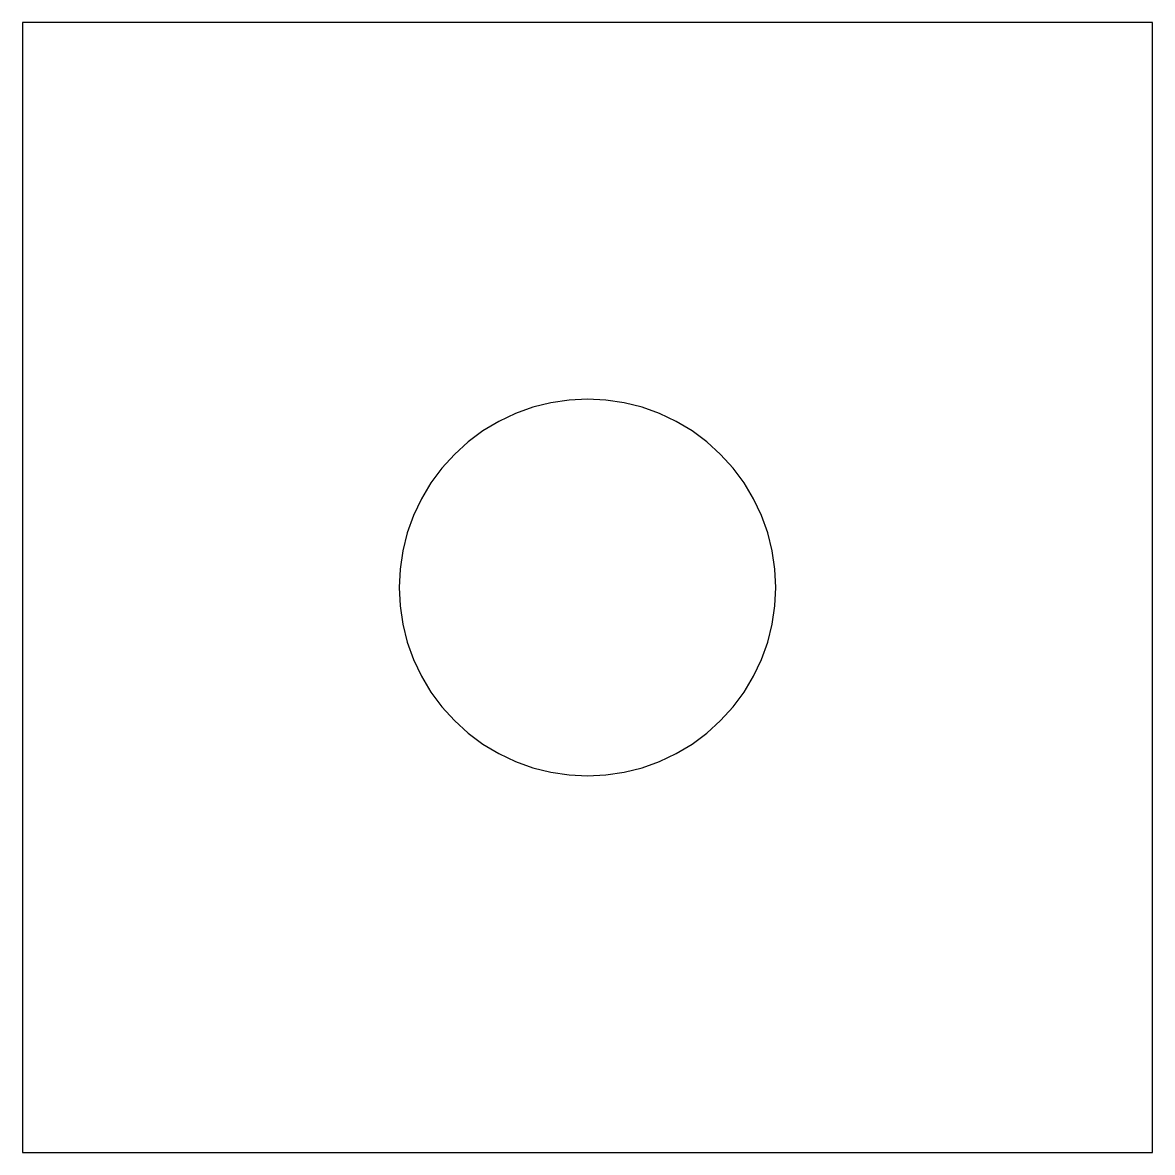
# Model space of a CAD drawing. Header units: metres. Extents: x 0 to 60, y 0 to 60.
import ezdxf

# ---------------------------------------------------------------- set-up
doc = ezdxf.new("R2010")
doc.units = ezdxf.units.M

msp = doc.modelspace()

# ---------------------------------------------------------------- linework, layer by layer
at = {"layer": 'CUT_BORE'}
for p, q in [((28.0491, 39.8079), (27.0972, 39.5694)), ((29.0198, 39.9518), (28.0491, 39.8079)), ((30, 40), (29.0198, 39.9518)), ((30.9802, 39.9518), (30, 40)), ((31.9509, 39.8079), (30.9802, 39.9518)), ((32.9028, 39.5694), (31.9509, 39.8079)), ((26.1732, 39.2388), (25.286, 38.8192)), ((27.0972, 39.5694), (26.1732, 39.2388)), ((33.8268, 39.2388), (32.9028, 39.5694)), ((34.714, 38.8192), (33.8268, 39.2388)), ((25.286, 38.8192), (24.4443, 38.3147)), ((35.5557, 38.3147), (34.714, 38.8192)), ((24.4443, 38.3147), (23.6561, 37.7301)), ((36.3439, 37.7301), (35.5557, 38.3147)), ((23.6561, 37.7301), (22.9289, 37.0711)), ((37.0711, 37.0711), (36.3439, 37.7301)), ((22.9289, 37.0711), (22.2699, 36.3439)), ((37.7301, 36.3439), (37.0711, 37.0711)), ((22.2699, 36.3439), (21.6853, 35.5557)), ((38.3147, 35.5557), (37.7301, 36.3439)), ((21.6853, 35.5557), (21.1808, 34.714)), ((38.8192, 34.714), (38.3147, 35.5557)), ((21.1808, 34.714), (20.7612, 33.8268)), ((39.2388, 33.8268), (38.8192, 34.714)), ((20.7612, 33.8268), (20.4306, 32.9028)), ((39.5694, 32.9028), (39.2388, 33.8268)), ((20.4306, 32.9028), (20.1921, 31.9509)), ((39.8079, 31.9509), (39.5694, 32.9028)), ((20.1921, 31.9509), (20.0482, 30.9802)), ((39.9518, 30.9802), (39.8079, 31.9509)), ((20.0482, 30.9802), (20, 30)), ((40, 30), (39.9518, 30.9802)), ((20, 30), (20.0482, 29.0198)), ((39.9518, 29.0198), (40, 30)), ((20.0482, 29.0198), (20.1921, 28.0491)), ((39.8079, 28.0491), (39.9518, 29.0198)), ((20.1921, 28.0491), (20.4306, 27.0972)), ((39.5694, 27.0972), (39.8079, 28.0491)), ((20.4306, 27.0972), (20.7612, 26.1732)), ((39.2388, 26.1732), (39.5694, 27.0972)), ((20.7612, 26.1732), (21.1808, 25.286)), ((38.8192, 25.286), (39.2388, 26.1732)), ((21.1808, 25.286), (21.6853, 24.4443)), ((38.3147, 24.4443), (38.8192, 25.286)), ((21.6853, 24.4443), (22.2699, 23.6561)), ((37.7301, 23.6561), (38.3147, 24.4443)), ((22.2699, 23.6561), (22.9289, 22.9289)), ((37.0711, 22.9289), (37.7301, 23.6561)), ((22.9289, 22.9289), (23.6561, 22.2699)), ((36.3439, 22.2699), (37.0711, 22.9289)), ((23.6561, 22.2699), (24.4443, 21.6853)), ((35.5557, 21.6853), (36.3439, 22.2699)), ((24.4443, 21.6853), (25.286, 21.1808)), ((34.714, 21.1808), (35.5557, 21.6853)), ((25.286, 21.1808), (26.1732, 20.7612)), ((33.8268, 20.7612), (34.714, 21.1808)), ((26.1732, 20.7612), (27.0972, 20.4306)), ((27.0972, 20.4306), (28.0491, 20.1921)), ((31.9509, 20.1921), (32.9028, 20.4306)), ((32.9028, 20.4306), (33.8268, 20.7612)), ((28.0491, 20.1921), (29.0198, 20.0482)), ((29.0198, 20.0482), (30, 20)), ((30, 20), (30.9802, 20.0482)), ((30.9802, 20.0482), (31.9509, 20.1921))]:
    msp.add_line(p, q, dxfattribs=at)
at = {"layer": 'CUT_OUTLINE'}
for p, q in [((60, 60), (0, 60)), ((0, 60), (0, 0)), ((60, 0), (60, 60)), ((0, 0), (60, 0))]:
    msp.add_line(p, q, dxfattribs=at)

doc.saveas('drawing.dxf')
